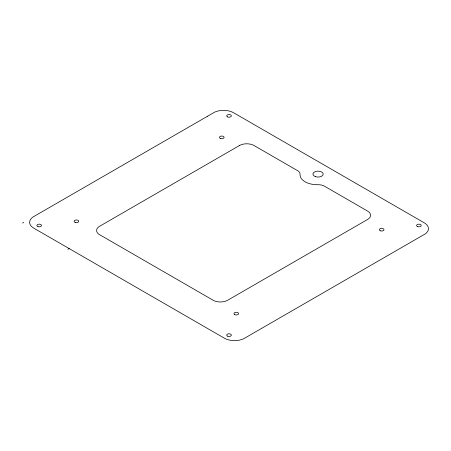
<?xml version="1.0" encoding="UTF-8"?>
<svg xmlns="http://www.w3.org/2000/svg" width="451" height="451" viewBox="0 0 451 451"><rect width="100%" height="100%" fill="white"/><g stroke="black" fill="none" stroke-linecap="round" stroke-linejoin="round"><path stroke-width="0.68" d="M22.55 223.036L23.728 222.354M67.971 249.262L69.155 248.58M207.24 116.403L32.816 217.106A14.336 8.276 0 0 0 33.814 228.172L224.412 338.216A14.336 8.276 0 0 0 243.579 338.791L425.27 233.894A14.336 8.276 0 0 0 424.273 222.828L233.674 112.784A14.336 8.276 0 0 0 214.507 112.209L207.24 116.403M239.492 145.515L99.586 226.289A10.277 5.936 0 0 0 99.586 234.678L213.143 300.242A10.277 5.936 0 0 0 227.682 300.242L367.582 219.468A10.277 5.936 0 0 0 367.582 211.074L324.184 186.021A8.699 5.023 0 0 0 317.961 184.713A17.211 9.939 0 0 1 300.056 174.374A8.862 5.119 0 0 0 298.162 170.997L254.026 145.515A10.277 5.936 0 0 0 239.492 145.515M380.509 230.85A2.311 1.336 0 0 0 383.976 229.694A2.311 1.336 0 0 0 380.509 228.539A2.311 1.336 0 0 0 380.509 230.85M234.672 314.561A2.311 1.336 0 0 0 238.545 313.958A2.311 1.336 0 0 0 235.71 312.323A2.311 1.336 0 0 0 234.672 314.561M220.618 138.542A2.311 1.336 0 0 0 224.085 137.386A2.311 1.336 0 0 0 220.618 136.23A2.311 1.336 0 0 0 220.618 138.542M75.266 222.461A2.311 1.336 0 0 0 78.733 221.306A2.311 1.336 0 0 0 75.266 220.15A2.311 1.336 0 0 0 75.266 222.461M315.503 176.668A5.141 2.965 0 0 0 323.209 174.097A5.141 2.965 0 0 0 315.503 171.532A5.141 2.965 0 0 0 315.503 176.668M38.019 226.656A2.311 1.336 0 0 0 41.486 225.5A2.311 1.336 0 0 0 38.019 224.344A2.311 1.336 0 0 0 38.019 226.656M227.563 116.91A2.311 1.336 0 0 0 231.324 116.104A2.311 1.336 0 0 0 228.24 114.627A2.311 1.336 0 0 0 227.563 116.91M417.756 226.656A2.311 1.336 0 0 0 421.223 225.5A2.311 1.336 0 0 0 417.756 224.344A2.311 1.336 0 0 0 417.756 226.656M227.885 336.277A2.311 1.336 0 0 0 231.357 335.121A2.311 1.336 0 0 0 227.885 333.96A2.311 1.336 0 0 0 227.885 336.277"/></g></svg>
